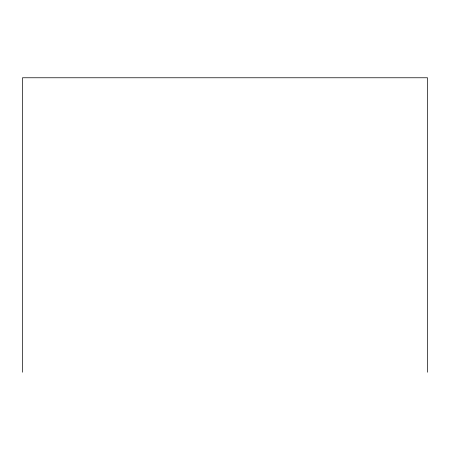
<?xml version="1.0" encoding="UTF-8"?>
<svg xmlns="http://www.w3.org/2000/svg" width="450" height="450" viewBox="0 0 450 450"><rect width="100%" height="100%" fill="white"/><g stroke="black" fill="none" stroke-linecap="round" stroke-linejoin="round"><path stroke-width="0.67" d="M427.5 372.234L427.5 77.766L22.5 77.766L22.5 372.234"/></g></svg>
